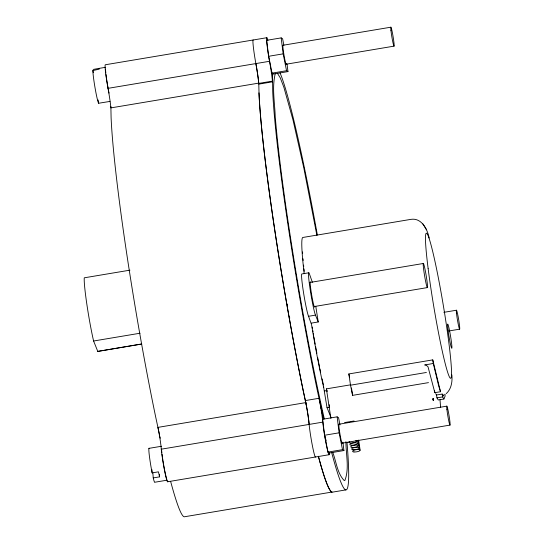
<?xml version="1.0" encoding="UTF-8"?>
<svg xmlns="http://www.w3.org/2000/svg" width="544" height="544" viewBox="0 0 544 544"><rect width="100%" height="100%" fill="white"/><g stroke="black" fill="none" stroke-linecap="round" stroke-linejoin="round"><path stroke-width="0.82" d="M141.773 344.039L97.777 351.404L141.297 344.026M445.06 394.155L445.053 396.27L443.918 399.017L438.24 399.969L436.934 397.861L436.512 395.005L435.649 393.604M451.86 374.925C452.506 381.534 451.438 388.946 446.264 393.618M323.558 419.057L317.2 389.919A215.023 14.022 80.5 0 1 272.694 91.106L272.551 73.909M272.462 79.975L272.51 81.831L258.849 84.116L258.468 80.553A20.305 1.326 80.5 0 0 255.87 63.58A19.23 1.251 80.5 0 1 253.191 39.991M272.449 79.376L272.748 73.263M105.584 67.293L99.273 68.354L99.205 69.17L92.868 70.55A17.306 1.129 80.5 0 0 95.166 88.522A17.306 1.129 80.5 0 0 98.607 103.258L109.942 101.422M272.524 75.446L272.714 73.236M433.303 398.718L433.303 400.513L433.5 398.922L432.902 398.562L433.187 400.092L433.303 398.718L432.97 398.97M275.278 73.59C271.816 87.536 274.768 102.292 275.216 116.464C277.882 148.104 282.023 179.602 286.498 211.024C296.732 280.711 308.7 350.186 324.312 418.88M444.047 394.536L443.428 396.046L442.19 394.053L436.512 395.005M433.248 400.35L433.507 399.731M433.112 399.765L433.405 399.221M425.292 364.908L433.289 363.453L438.688 386.002L440.524 391.714L434.846 392.666L428.019 366.799L426.129 365.099L424.456 364.936M426.414 372.47L350.513 385.193L348.854 373.939L432.759 359.883L440.524 391.714M428.482 382.629L352.587 395.352L350.513 385.193M266.846 37.706L105.332 64.763A19.23 1.251 80.5 0 0 108.018 88.346A20.604 1.346 80.5 0 1 110.901 107.889L258.754 83.123A20.604 1.346 80.5 0 0 255.87 63.58M283.893 45.193L282.601 38.774L281.18 37.89L266.669 40.317L268.648 56.284L272.041 73.141L273.455 74.025L287.966 71.59L287.035 64.029M282.812 45.295L390.844 27.2M268.648 56.284L283.159 53.856L281.18 37.89M108.018 88.346L269.525 61.288A19.23 1.251 80.5 0 1 266.689 41.439A19.23 1.251 80.5 0 1 267.927 40.399M286.042 64.233L394.074 46.138M272.041 73.141L286.552 70.706L287.966 71.59M258.76 83.409L272.422 81.124L272.129 78.268A20.305 1.326 80.5 0 0 269.525 61.288M129.928 270.164L84.266 277.814A38.461 2.509 80.5 0 0 93.595 341.006L97.777 351.404M308.842 272.789L301.9 273.952A21.808 1.421 80.5 0 0 303.484 292.346A21.808 1.421 80.5 0 0 308.55 316.288L311.522 324.537A89.746 5.855 80.5 0 0 323.694 387.539L327.019 407.626L331.024 417.602M309.72 282.506L423.368 263.473M93.595 341.006L140.087 333.22M314.554 306.49L427.366 287.592A12.233 0.796 80.5 0 0 425.088 269.64A12.233 0.796 80.5 0 0 423.64 269.362A12.233 0.796 80.5 0 0 427.366 287.592M308.55 316.288L315.486 315.126L318.24 321.966L311.297 323.129M443.863 312.331L456.43 310.23M448.766 330.99L459.66 329.168M330.874 418.35L326.414 388.865L350.2 384.887M324.55 390.939L327.032 390.524M327.019 407.626L329.501 407.211M436.934 397.861L442.612 396.916L443.918 399.017M148.92 448.365L161.541 446.25M340.014 424.952L338.558 417.731L337.137 416.847L322.626 419.274L324.605 435.241L327.998 452.091L329.419 452.982L343.93 450.548L342.89 442.143M167.804 481.209A19.23 1.251 80.5 0 1 164.852 472.036A19.23 1.251 80.5 0 1 161.269 449.188L322.782 422.13A17.32 1.129 80.5 0 0 319.002 398.29L305.34 400.581A17.32 1.129 80.5 0 1 309.121 424.422A19.23 1.251 80.5 0 0 312.705 447.263A19.23 1.251 80.5 0 0 315.656 456.443M344.59 422.572L354.056 420.988M338.769 424.252L446.808 406.157M324.605 435.241L339.116 432.813L337.137 416.847M149.226 448.378A17.306 1.129 80.5 0 0 151.919 471.784L152.143 472.886L158.454 471.832L159.548 476.857L153.238 477.911L153.449 478.808A17.306 1.129 80.5 0 0 154.863 482.229L167.484 480.114M341.999 443.19L450.031 425.095M327.998 452.091L342.509 449.664L343.93 450.548M167.566 481.78L329.079 454.723M345.821 489.906L332.166 492.198A215.023 14.022 80.5 0 1 318.458 456.572M99.273 68.354L93.262 69.421M429.168 237.993C427.4 229.235 421.614 217.614 410.904 219.361L303.022 237.436A89.746 5.855 80.5 0 0 304.157 273.469M277.352 73.188L280.242 77.792L283.88 87.292L292.998 119.938L303.817 167.919L316.887 235.362M422.892 223.91L424.66 226.773M424.837 227.045L426.53 229.792M332.826 452.601C336.294 461.815 337.226 473.26 344.209 480.556L344.903 480.42C349.54 468.343 345.862 454.328 345.93 441.64M326.414 388.865L327.162 391.646M320.552 405.518L323.286 418.003M348.854 373.939L349.513 376.999M306.109 404.165L303.443 391.762A215.159 14.028 80.5 0 1 258.958 92.861M306.027 403.791L303.545 392.21A215.023 14.022 80.5 0 1 259.039 93.391L258.754 83.123M159.582 435.139L155.591 416.527A215.159 14.028 80.5 0 1 111.098 117.626L110.874 106.522M159.916 436.689L160.249 438.24M283.159 53.856L286.552 70.706M339.116 432.813L342.509 449.664M92.895 70.224L93.33 72.706M98.11 99.96L98.688 103.265M315.778 306.292L318.24 321.966M442.19 394.053L442.612 396.916M440.606 407.347L440.014 399.826M432.759 359.883L433.289 363.453M434.527 390.524L434.846 392.666M351.499 388.008L352.587 395.352M358.639 440.082L360.121 450.14M358.102 440.341L359.217 447.882M357.571 440.599L358.312 445.631M329.161 404.654L329.406 406.293M312.358 282.275L309.38 273.775A21.808 1.421 80.5 0 0 309.998 288.381A21.808 1.421 80.5 0 0 315.486 315.126M323.564 386.206L323.694 387.539M159.351 474.327L159.548 476.857M152.837 472.858L153.238 477.911M151.878 469.52L152.143 472.886M286.28 63.512A9.615 0.626 80.5 0 1 284.145 55.957A9.615 0.626 80.5 0 1 283.091 45.342M109.058 93.112A17.306 1.129 80.5 0 1 108.739 91.528M108.576 90.719A17.306 1.129 80.5 0 1 106.495 78.343M106.4 77.649A17.306 1.129 80.5 0 1 105.992 74.514M105.808 72.937A17.306 1.129 80.5 0 1 105.495 69.061M342.237 442.469A9.615 0.626 80.5 0 1 340.109 434.908A9.615 0.626 80.5 0 1 339.048 424.293M166.695 478.938A17.306 1.129 80.5 0 1 164.696 470.485M164.533 469.669A17.306 1.129 80.5 0 1 162.996 460.911M162.88 460.176A17.306 1.129 80.5 0 1 162.554 458M162.357 456.606A17.306 1.129 80.5 0 1 162.044 454.22M161.867 452.751A17.306 1.129 80.5 0 1 161.554 449.609M318.376 456.239A215.159 14.028 80.5 0 0 332.112 492.034L184.26 516.8A215.159 14.028 80.5 0 1 170.748 481.828M309.121 424.422A15.497 1.013 80.5 0 0 305.776 402.614L157.923 427.38A15.497 1.013 80.5 0 1 161.269 449.188M289.741 318.152A208.032 13.566 80.5 0 1 289.449 316.52M287.558 305.823A208.032 13.566 80.5 0 1 287.266 304.171M346.99 442.408A215.023 14.022 80.5 0 1 331.677 452.622M280.051 72.876A215.023 14.022 80.5 0 1 317.329 234.838M329.317 452.329A19.23 1.251 80.5 0 1 326.801 447.066A19.23 1.251 80.5 0 1 322.782 422.13M326.148 440.83A10.9 0.714 80.5 0 1 325.897 439.545M325.645 438.199A10.9 0.714 80.5 0 1 325.394 436.812M355.783 440.688A3.849 1.095 -8.4 0 1 355.232 442.245A3.849 1.095 -8.4 0 1 350.084 442.911A3.849 1.095 -8.4 0 1 349.744 441.47M323.435 384.873A85.87 5.603 80.5 0 1 322.075 378.835M320.661 372.28A85.87 5.603 80.5 0 1 319.947 368.852M319.593 367.118A85.87 5.603 80.5 0 1 317.682 357.524M316.887 353.342A85.87 5.603 80.5 0 1 315.622 346.562M315.187 344.182A85.87 5.603 80.5 0 1 313.881 336.892M313.596 335.254A85.87 5.603 80.5 0 1 313.31 333.608M313.031 331.962A85.87 5.603 80.5 0 1 312.746 330.324M312.467 328.678A85.87 5.603 80.5 0 1 312.195 327.046M304.232 271.272A85.87 5.603 80.5 0 1 303.974 268.886M303.736 266.587A85.87 5.603 80.5 0 1 303.593 265.112M303.171 260.515A85.87 5.603 80.5 0 1 303.028 258.781M302.654 253.307A85.87 5.603 80.5 0 1 302.586 251.933M314.684 306.714A12.818 0.836 80.5 0 1 311.556 294.25A12.818 0.836 80.5 0 1 310.638 282.288M390.932 30.348A9.615 0.626 80.5 0 0 393.876 45.954A9.615 0.626 80.5 0 0 392.571 33.708A9.615 0.626 80.5 0 0 390.932 30.348M446.889 409.306A9.615 0.626 80.5 0 0 449.84 424.912A9.615 0.626 80.5 0 0 448.528 412.658A9.615 0.626 80.5 0 0 446.889 409.306M456.511 313.378A9.615 0.626 80.5 0 0 459.462 328.984A9.615 0.626 80.5 0 0 458.15 316.73A9.615 0.626 80.5 0 0 456.511 313.378M448.025 330.031A12.233 0.796 80.5 0 0 451.751 348.262A12.233 0.796 80.5 0 0 449.473 330.303A12.233 0.796 80.5 0 0 448.025 330.031M428.114 268.416A73.596 4.801 80.5 0 0 450.534 378.284A73.596 4.801 80.5 0 0 436.873 270.416A73.596 4.801 80.5 0 0 428.114 268.416M352.145 447.447A3.849 1.095 -8.4 0 0 358.292 445.924A3.849 1.095 -8.4 0 0 353.144 445.427A3.849 1.095 -8.4 0 0 352.145 447.447M351.24 445.196A3.849 1.095 -8.4 0 0 357.388 443.666A3.849 1.095 -8.4 0 0 352.24 443.17A3.849 1.095 -8.4 0 0 351.24 445.196M353.954 451.955A3.849 1.095 -8.4 0 0 360.101 450.425A3.849 1.095 -8.4 0 0 354.953 449.929A3.849 1.095 -8.4 0 0 353.954 451.955M353.049 449.704A3.849 1.095 -8.4 0 0 359.196 448.174A3.849 1.095 -8.4 0 0 354.049 447.678A3.849 1.095 -8.4 0 0 353.049 449.704"/></g></svg>
